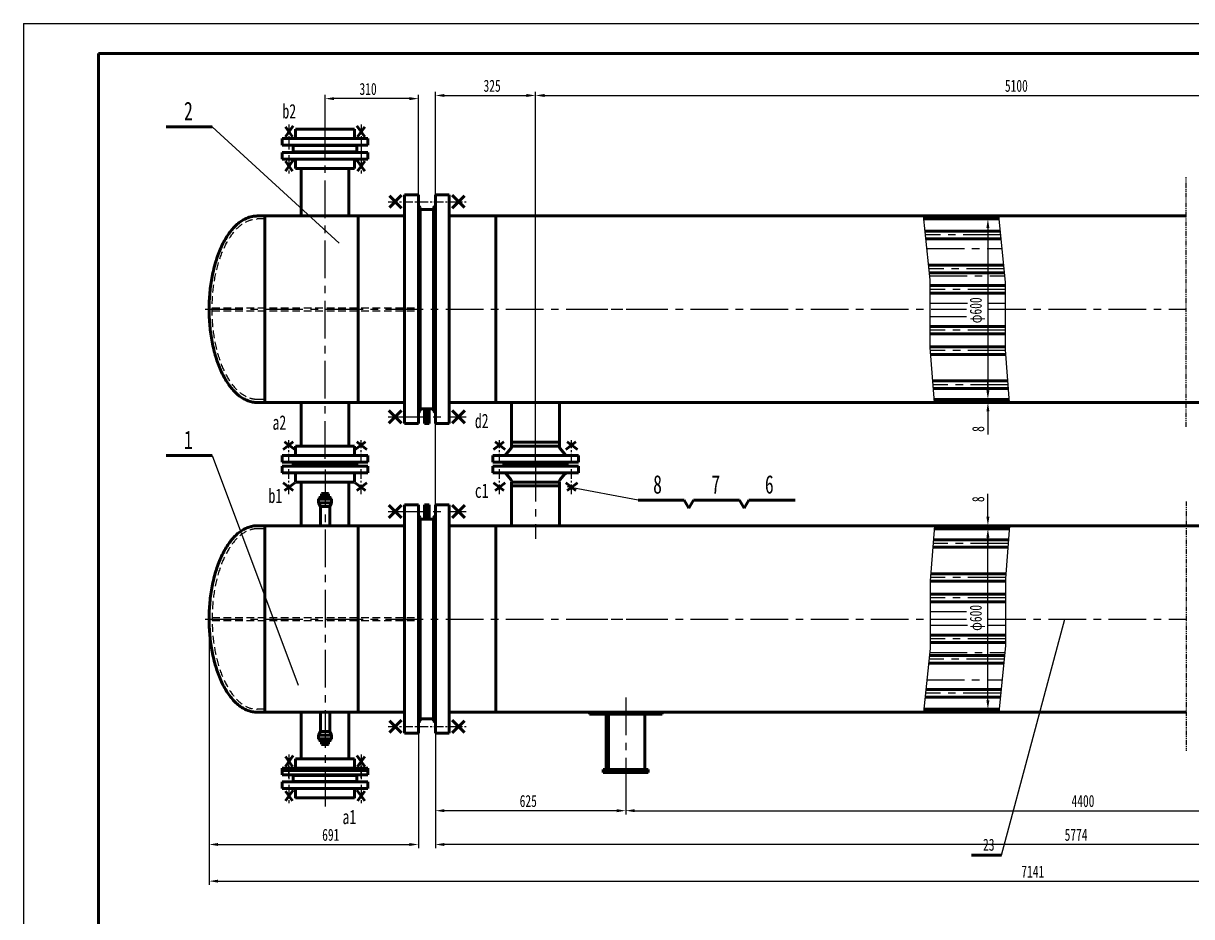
# Model space of a CAD drawing. Header units: millimetres. Extents: x 23903 to 90356, y -5632 to 81432.
# Drawn here: x 39090 to 42975, y 46860 to 49830 of the extents above; entities that cross this region are included whole.
import ezdxf

# ---------------------------------------------------------------- set-up
doc = ezdxf.new("R2010")
doc.units = ezdxf.units.MM
for name, pattern in [('CENTER', [50.8, 31.75, -6.35, 6.35, -6.35]), ('CENTERX2', [4, 2.5, -0.5, 0.5, -0.5]), ('DASHEDX2', [38.1, 25.4, -12.7]), ('PHANTOM2', [31.75, 15.875, -3.175, 3.175, -3.175, 3.175, -3.175])]:
    doc.linetypes.add(name, pattern=pattern)
doc.layers.get('0').update_dxf_attribs({"lineweight": 60})
doc.layers.get('DEFPOINTS').update_dxf_attribs({"color": 6, "linetype": 'PHANTOM2', "lineweight": 25})
for name, color, linetype, lineweight in [('AA', 2, 'DASHEDX2', 25), ('CCX', 3, 'Continuous', 25), ('DD', 4, 'CENTER', 25)]:
    doc.layers.add(name, color=color, linetype=linetype, lineweight=lineweight)
doc.styles.add('HZ', font='SIMFANG.TTF', dxfattribs={"width": 0.7})
doc.styles.add('HZ123', font='SIMFANG.TTF', dxfattribs={"width": 0.7, "height": 2.5})
doc.dimstyles.new('ISO-25$0', dxfattribs={"dimscale": 10, "dimtxt": 4, "dimasz": 3, "dimexe": 1.25, "dimexo": 0, "dimgap": 1.2, "dimtad": 1, "dimdec": 0, "dimtxsty": 'HZ', "dimcen": 0, "dimclrd": 256, "dimclrt": 256, "dimadec": 0, "dimazin": 0, "dimtfac": 1, "dimtdec": 0, "dimtmove": 0, "dimatfit": 2, "dimfxl": 1, "dimlwd": -1, "dimarcsym": 0})

# ---------------------------------------------------------------- blocks, each defined once
blk = doc.blocks.new('*D37')
at = {"layer": 'CCX', "color": 0, "lineweight": -2}
for p, q in [((40460.1, 48229.7), (40460.1, 49602.9)), ((40793.1, 48365.1), (40793.1, 49602.9))]:
    blk.add_line(p, q, dxfattribs=at)
at = {"layer": 'CCX'}
blk.add_line((40490.1, 49590.4), (40763.1, 49590.4), dxfattribs=at)
for points in [[(40490.1, 49595.4), (40490.1, 49585.4), (40460.1, 49590.4)], [(40763.1, 49595.4), (40763.1, 49585.4), (40793.1, 49590.4)]]:
    blk.add_solid(points, dxfattribs=at)
at = {"layer": 'DEFPOINTS', "color": 0}
for p in [(40793.1, 49590.4), (40793.1, 48365.1), (40460.1, 48229.7)]:
    blk.add_point(p, dxfattribs=at)
at = {"layer": 'CCX', "insert": (40648.8, 49622.4), "char_height": 40, "attachment_point": 5, "style": 'HZ'}
blk.add_mtext('325', dxfattribs=at)
blk = doc.blocks.new('*D20')
at = {"layer": 'CCX', "color": 0, "lineweight": -2}
for p, q in [((42128.6, 48149.7), (42310.1, 48149.7)), ((42128.6, 47549.7), (42310.1, 47549.7))]:
    blk.add_line(p, q, dxfattribs=at)
at = {"layer": 'CCX'}
blk.add_line((42297.6, 47579.7), (42297.6, 48119.7), dxfattribs=at)
for points in [[(42292.6, 48119.7), (42302.6, 48119.7), (42297.6, 48149.7)], [(42292.6, 47579.7), (42302.6, 47579.7), (42297.6, 47549.7)]]:
    blk.add_solid(points, dxfattribs=at)
at = {"layer": 'DEFPOINTS', "color": 0}
for p in [(42128.6, 48149.7), (42297.6, 48149.7), (42128.6, 47549.7)]:
    blk.add_point(p, dxfattribs=at)
at = {"layer": 'CCX', "insert": (42262.5, 47853.4), "char_height": 40, "attachment_point": 5, "rotation": 90, "style": 'HZ'}
blk.add_mtext('φ600', dxfattribs=at)
blk = doc.blocks.new('*D21')
at = {"layer": 'CCX'}
for p, q in [((42297.6, 48189.7), (42297.6, 48266.2)), ((42297.6, 48149.7), (42297.6, 48159.7)), ((42297.6, 48119.7), (42297.6, 48089.7))]:
    blk.add_line(p, q, dxfattribs=at)
at = {"layer": 'CCX', "color": 0, "lineweight": -2}
for p, q in [((42200.7, 48159.7), (42310.1, 48159.7)), ((42200.7, 48149.7), (42310.1, 48149.7))]:
    blk.add_line(p, q, dxfattribs=at)
at = {"layer": 'CCX'}
for points in [[(42292.6, 48189.7), (42302.6, 48189.7), (42297.6, 48159.7)], [(42292.6, 48119.7), (42302.6, 48119.7), (42297.6, 48149.7)]]:
    blk.add_solid(points, dxfattribs=at)
at = {"layer": 'DEFPOINTS', "color": 0}
for p in [(42200.7, 48159.7), (42200.7, 48149.7), (42297.6, 48159.7)]:
    blk.add_point(p, dxfattribs=at)
at = {"layer": 'CCX', "insert": (42265.6, 48248), "char_height": 40, "attachment_point": 5, "rotation": 90, "style": 'HZ'}
blk.add_mtext('8', dxfattribs=at)
blk = doc.blocks.new('*D38')
at = {"layer": 'CCX', "color": 0, "lineweight": -2}
for p, q in [((39707.6, 47849.7), (39707.6, 47087.5)), ((40403.6, 47469.7), (40403.6, 47087.5))]:
    blk.add_line(p, q, dxfattribs=at)
at = {"layer": 'CCX'}
blk.add_line((39737.6, 47100), (40373.6, 47100), dxfattribs=at)
for points in [[(39737.6, 47105), (39737.6, 47095), (39707.6, 47100)], [(40373.6, 47105), (40373.6, 47095), (40403.6, 47100)]]:
    blk.add_solid(points, dxfattribs=at)
at = {"layer": 'DEFPOINTS', "color": 0}
for p in [(39707.6, 47849.7), (40403.6, 47469.7), (40403.6, 47100)]:
    blk.add_point(p, dxfattribs=at)
at = {"layer": 'CCX', "insert": (40112.1, 47132), "char_height": 40, "attachment_point": 5, "style": 'HZ'}
blk.add_mtext('691', dxfattribs=at)
blk = doc.blocks.new('*D22')
at = {"layer": 'CCX', "color": 0, "lineweight": -2}
for p, q in [((40460.1, 47469.7), (40460.1, 47199.9)), ((41093.1, 47339.7), (41093.1, 47199.9))]:
    blk.add_line(p, q, dxfattribs=at)
at = {"layer": 'CCX'}
blk.add_line((41063.1, 47212.4), (40490.1, 47212.4), dxfattribs=at)
for points in [[(40490.1, 47217.4), (40490.1, 47207.4), (40460.1, 47212.4)], [(41063.1, 47217.4), (41063.1, 47207.4), (41093.1, 47212.4)]]:
    blk.add_solid(points, dxfattribs=at)
at = {"layer": 'DEFPOINTS', "color": 0}
for p in [(40460.1, 47469.7), (41093.1, 47339.7), (40460.1, 47212.4)]:
    blk.add_point(p, dxfattribs=at)
at = {"layer": 'CCX', "insert": (40769, 47244.4), "char_height": 40, "attachment_point": 5, "style": 'HZ'}
blk.add_mtext('625', dxfattribs=at)
blk = doc.blocks.new('*D39')
at = {"layer": 'CCX', "color": 0, "lineweight": -2}
for p, q in [((41093.1, 47339.7), (41093.1, 47199.9)), ((43993.1, 47349.7), (43993.1, 47199.9))]:
    blk.add_line(p, q, dxfattribs=at)
at = {"layer": 'CCX'}
blk.add_line((41123.1, 47212.4), (43963.1, 47212.4), dxfattribs=at)
for points in [[(41123.1, 47217.4), (41123.1, 47207.4), (41093.1, 47212.4)], [(43963.1, 47217.4), (43963.1, 47207.4), (43993.1, 47212.4)]]:
    blk.add_solid(points, dxfattribs=at)
at = {"layer": 'DEFPOINTS', "color": 0}
for p in [(41093.1, 47339.7), (43993.1, 47349.7), (43993.1, 47212.4)]:
    blk.add_point(p, dxfattribs=at)
at = {"layer": 'CCX', "insert": (42613.8, 47244.4), "char_height": 40, "attachment_point": 5, "style": 'HZ'}
blk.add_mtext('4400', dxfattribs=at)
blk = doc.blocks.new('*D23')
at = {"layer": 'CCX', "color": 0, "lineweight": -2}
for p, q in [((40460.1, 47469.7), (40460.1, 47087.5)), ((44727.6, 47466.7), (44727.6, 47087.5))]:
    blk.add_line(p, q, dxfattribs=at)
at = {"layer": 'CCX'}
blk.add_line((44697.6, 47100), (40490.1, 47100), dxfattribs=at)
for points in [[(40490.1, 47105), (40490.1, 47095), (40460.1, 47100)], [(44697.6, 47105), (44697.6, 47095), (44727.6, 47100)]]:
    blk.add_solid(points, dxfattribs=at)
at = {"layer": 'DEFPOINTS', "color": 0}
for p in [(40460.1, 47469.7), (44727.6, 47466.7), (40460.1, 47100)]:
    blk.add_point(p, dxfattribs=at)
at = {"layer": 'CCX', "insert": (42590.9, 47132), "char_height": 40, "attachment_point": 5, "style": 'HZ'}
blk.add_mtext('5774', dxfattribs=at)
blk = doc.blocks.new('*D24')
at = {"layer": 'CCX', "color": 0, "lineweight": -2}
for p, q in [((39707.6, 47849.7), (39707.6, 46965.6)), ((45286.1, 47849.7), (45286.1, 46965.6))]:
    blk.add_line(p, q, dxfattribs=at)
at = {"layer": 'CCX'}
blk.add_line((39737.6, 46978.1), (45256.1, 46978.1), dxfattribs=at)
for points in [[(39737.6, 46983.1), (39737.6, 46973.1), (39707.6, 46978.1)], [(45256.1, 46983.1), (45256.1, 46973.1), (45286.1, 46978.1)]]:
    blk.add_solid(points, dxfattribs=at)
at = {"layer": 'DEFPOINTS', "color": 0}
for p in [(39707.6, 47849.7), (45286.1, 47849.7), (45286.1, 46978.1)]:
    blk.add_point(p, dxfattribs=at)
at = {"layer": 'CCX', "insert": (42446.9, 47010.1), "char_height": 40, "attachment_point": 5, "style": 'HZ'}
blk.add_mtext('7141', dxfattribs=at)
blk = doc.blocks.new('*D25')
at = {"layer": 'CCX', "color": 0, "lineweight": -2}
for p, q in [((42128.6, 49179.7), (42310.1, 49179.7)), ((42128.6, 48579.7), (42310.1, 48579.7))]:
    blk.add_line(p, q, dxfattribs=at)
at = {"layer": 'CCX'}
blk.add_line((42297.6, 49149.7), (42297.6, 48609.7), dxfattribs=at)
for points in [[(42292.6, 49149.7), (42302.6, 49149.7), (42297.6, 49179.7)], [(42292.6, 48609.7), (42302.6, 48609.7), (42297.6, 48579.7)]]:
    blk.add_solid(points, dxfattribs=at)
at = {"layer": 'DEFPOINTS', "color": 0}
for p in [(42128.6, 49179.7), (42128.6, 48579.7), (42297.6, 48579.7)]:
    blk.add_point(p, dxfattribs=at)
at = {"layer": 'CCX', "insert": (42262.5, 48876.1), "char_height": 40, "attachment_point": 5, "rotation": 90, "style": 'HZ'}
blk.add_mtext('φ600', dxfattribs=at)
blk = doc.blocks.new('*D26')
at = {"layer": 'CCX'}
for p, q in [((42297.6, 48609.7), (42297.6, 48639.7)), ((42297.6, 48579.7), (42297.6, 48569.7)), ((42297.6, 48539.7), (42297.6, 48463.3))]:
    blk.add_line(p, q, dxfattribs=at)
at = {"layer": 'CCX', "color": 0, "lineweight": -2}
for p, q in [((42200.7, 48579.7), (42310.1, 48579.7)), ((42200.7, 48569.7), (42310.1, 48569.7))]:
    blk.add_line(p, q, dxfattribs=at)
at = {"layer": 'CCX'}
for points in [[(42292.6, 48609.7), (42302.6, 48609.7), (42297.6, 48579.7)], [(42292.6, 48539.7), (42302.6, 48539.7), (42297.6, 48569.7)]]:
    blk.add_solid(points, dxfattribs=at)
at = {"layer": 'DEFPOINTS', "color": 0}
for p in [(42200.7, 48579.7), (42200.7, 48569.7), (42297.6, 48569.7)]:
    blk.add_point(p, dxfattribs=at)
at = {"layer": 'CCX', "insert": (42265.6, 48481.5), "char_height": 40, "attachment_point": 5, "rotation": 90, "style": 'HZ'}
blk.add_mtext('8', dxfattribs=at)
blk = doc.blocks.new('*D43')
at = {"layer": 'CCX', "color": 0, "lineweight": -2}
for p, q in [((40093.1, 49400.7), (40093.1, 49592.4)), ((40403.6, 49259.7), (40403.6, 49592.4))]:
    blk.add_line(p, q, dxfattribs=at)
at = {"layer": 'CCX'}
blk.add_line((40373.6, 49579.9), (40123.1, 49579.9), dxfattribs=at)
for points in [[(40123.1, 49584.9), (40123.1, 49574.9), (40093.1, 49579.9)], [(40373.6, 49584.9), (40373.6, 49574.9), (40403.6, 49579.9)]]:
    blk.add_solid(points, dxfattribs=at)
at = {"layer": 'DEFPOINTS', "color": 0}
for p in [(40093.1, 49579.9), (40093.1, 49400.7), (40403.6, 49259.7)]:
    blk.add_point(p, dxfattribs=at)
at = {"layer": 'CCX', "insert": (40236.2, 49611.9), "char_height": 40, "attachment_point": 5, "style": 'HZ'}
blk.add_mtext('310', dxfattribs=at)
blk = doc.blocks.new('*D167')
at = {"layer": 'CCX', "color": 0, "lineweight": -2}
for p, q in [((40793.1, 48613.4), (40793.1, 49602.9)), ((44402.1, 49189.7), (44402.1, 49602.9))]:
    blk.add_line(p, q, dxfattribs=at)
at = {"layer": 'CCX'}
blk.add_line((40823.1, 49590.4), (44372.1, 49590.4), dxfattribs=at)
for points in [[(40823.1, 49595.4), (40823.1, 49585.4), (40793.1, 49590.4)], [(44372.1, 49595.4), (44372.1, 49585.4), (44402.1, 49590.4)]]:
    blk.add_solid(points, dxfattribs=at)
at = {"layer": 'DEFPOINTS', "color": 0}
for p in [(44402.1, 49590.4), (44402.1, 49189.7), (40793.1, 48613.4)]:
    blk.add_point(p, dxfattribs=at)
at = {"layer": 'CCX', "insert": (42392.3, 49622.4), "char_height": 40, "attachment_point": 5, "style": 'HZ'}
blk.add_mtext('5100', dxfattribs=at)

msp = doc.modelspace()

# ---------------------------------------------------------------- linework, layer by layer
for p, q in [((39339.8, 49730.1), (39339.8, 43990.1)), ((39339.8, 49730.1), (47399.8, 49730.1)), ((39564.6, 49486.2), (39718, 49486.2)), ((39961.1, 49486.4), (39985.1, 49453.4)), ((39987.1, 49489.5), (39961.2, 49453.4)), ((39995.2, 49478.7), (40191.1, 49478.7)), ((39995.2, 49447.7), (39995.2, 49478.7)), ((40191.1, 49447.7), (40191.1, 49478.7)), ((40199.1, 49489.5), (40225.1, 49453.4)), ((40225.2, 49486.4), (40201.2, 49453.4)), ((40235.6, 49447.7), (39950.6, 49447.7)), ((39950.6, 49425.7), (39950.6, 49447.7)), ((39950.6, 49425.7), (40235.6, 49425.7)), ((39987.6, 49423.7), (39987.6, 49425.7)), ((39987.6, 49423.7), (40198.6, 49423.7)), ((39987.6, 49423.7), (39987.6, 49400.7)), ((40198.6, 49423.7), (40198.6, 49425.7)), ((40198.6, 49425.7), (40198.6, 49402.7)), ((40235.6, 49425.7), (40235.6, 49447.7)), ((39950.6, 49400.7), (39950.6, 49378.7)), ((39950.6, 49400.7), (40235.6, 49400.7)), ((39987.6, 49402.7), (40198.6, 49402.7)), ((39987.6, 49402.7), (39987.6, 49400.7)), ((40198.6, 49402.7), (40198.6, 49400.7)), ((40235.6, 49400.7), (40235.6, 49378.7)), ((40235.6, 49378.7), (39950.6, 49378.7)), ((39961.1, 49371.6), (39985.1, 49338.7)), ((39987.1, 49374.8), (39961.2, 49338.7)), ((39995.2, 49378.7), (39995.2, 49347.7)), ((39995.2, 49347.7), (40191.1, 49347.7)), ((40013.6, 49347.7), (40013.6, 49189.7)), ((40172.6, 49347.7), (40172.6, 49189.7)), ((40191.1, 49378.7), (40191.1, 49347.7)), ((40199.1, 49374.8), (40225.1, 49338.7)), ((40225.2, 49371.6), (40201.2, 49338.7)), ((40347.8, 49258.5), (40307.1, 49217.8)), ((40347.8, 49216), (40307.1, 49256.7)), ((40403.6, 49259.7), (40357.6, 49259.7)), ((40357.6, 49259.7), (40357.6, 49214.8)), ((40403.6, 49259.7), (40403.6, 49223.7)), ((40460.1, 49259.7), (40460.1, 49223.7)), ((40460.1, 49259.7), (40506.1, 49259.7)), ((40460.6, 48581.2), (40460.6, 49259.7)), ((40506.1, 49259.7), (40506.1, 49214.8)), ((40515.9, 49258.5), (40556.7, 49217.8)), ((40515.9, 49216), (40556.7, 49256.7)), ((40093.1, 49189.7), (39867.6, 49189.7)), ((39892.6, 48884.7), (39892.6, 49189.7)), ((40357.6, 49189.7), (40093.1, 49189.7)), ((40203.6, 49189.7), (40203.6, 48569.7)), ((40357.6, 48544.7), (40357.6, 49214.8)), ((40409.6, 49217.7), (40403.6, 49223.7)), ((40403.6, 48535.7), (40403.6, 49223.7)), ((40409.6, 49217.7), (40409.6, 49211.2)), ((40409.6, 49211.2), (40454.1, 49211.2)), ((40409.6, 48548.2), (40409.6, 49211.2)), ((40409.6, 49211.2), (40409.6, 49155.5)), ((40454.1, 49217.7), (40460.1, 49223.7)), ((40454.1, 49217.7), (40454.1, 49211.2)), ((40454.1, 48548.2), (40454.1, 49211.2)), ((40506.1, 48544.7), (40506.1, 49214.8)), ((40506.1, 49189.7), (42957.1, 49189.7)), ((40660.6, 48569.7), (40660.6, 49189.7)), ((42084.9, 49179.7), (42334.7, 49179.7)), ((42238.8, 49139.3), (42088.9, 49139.3)), ((42238.8, 49114.3), (42091.4, 49114.3)), ((42338.7, 49139.3), (42124.8, 49139.3)), ((42341.2, 49114.3), (42124.8, 49114.3)), ((42238.8, 49026.1), (42100.3, 49026.1)), ((42238.8, 49001.1), (42102.8, 49001.1)), ((42350.1, 49026.1), (42124.8, 49026.1)), ((42352.6, 49001.1), (42124.8, 49001.1)), ((42355.8, 48958.1), (42105.1, 48958.1)), ((42355.8, 48933.1), (42105.1, 48933.1)), ((39892.6, 48569.7), (39892.6, 48884.7)), ((42355.8, 48822.4), (42105.1, 48822.4)), ((42355.8, 48797.4), (42105.1, 48797.4)), ((42238.8, 48754.4), (42105.1, 48754.4)), ((42238.8, 48729.4), (42107, 48729.4)), ((42355.8, 48754.4), (42124.8, 48754.4)), ((42357, 48729.4), (42124.8, 48729.4)), ((40460.1, 48535.7), (40460.1, 48697.6)), ((42363.9, 48641.2), (42113.9, 48641.2)), ((42365.9, 48616.2), (42115.9, 48616.2)), ((42363.9, 48641.2), (42124.8, 48641.2)), ((42365.9, 48616.2), (42124.8, 48616.2)), ((40093.1, 48569.7), (39867.6, 48569.7)), ((40013.6, 48424.7), (40013.6, 48569.7)), ((40357.6, 48569.7), (40093.1, 48569.7)), ((40172.6, 48424.7), (40172.6, 48569.7)), ((40506.1, 48569.7), (40793.1, 48569.7)), ((40713.6, 48472.8), (40713.6, 48569.7)), ((40713.6, 48424.7), (40713.6, 48569.7)), ((40793.1, 48569.7), (44673.6, 48569.7)), ((40872.6, 48472.8), (40872.6, 48569.7)), ((40872.6, 48424.7), (40872.6, 48569.7)), ((42118.8, 48579.7), (42368.8, 48579.7)), ((42118.8, 48579.7), (42124.8, 48579.7)), ((42118.8, 48579.7), (42124.8, 48579.7)), ((40347.8, 48501), (40305.4, 48543.5)), ((40347.8, 48543.5), (40305.4, 48501)), ((40357.6, 48499.7), (40357.6, 48544.7)), ((40409.6, 48541.7), (40403.6, 48535.7)), ((40403.6, 48499.7), (40403.6, 48535.7)), ((40409.6, 48541.7), (40409.6, 48548.2)), ((40409.6, 48548.2), (40454.1, 48548.2)), ((40423.9, 48548.2), (40423.9, 48499.7)), ((40431.9, 48548.2), (40431.9, 48499.7)), ((40439.9, 48548.2), (40439.9, 48499.7)), ((40454.1, 48541.7), (40454.1, 48548.2)), ((40454.1, 48541.7), (40460.1, 48535.7)), ((40460.1, 48499.7), (40460.1, 48535.7)), ((40506.1, 48499.7), (40506.1, 48544.7)), ((40515.9, 48543.5), (40558.4, 48501)), ((40515.9, 48501), (40558.4, 48543.5)), ((40403.6, 48499.7), (40357.6, 48499.7)), ((40423.9, 48499.7), (40439.9, 48499.7)), ((40460.1, 48499.7), (40506.1, 48499.7)), ((39987.5, 48438.9), (39953.8, 48412.8)), ((39958.8, 48438.9), (39992.5, 48412.8)), ((39995.2, 48424.7), (40191.1, 48424.7)), ((39995.2, 48424.7), (39995.2, 48393.7)), ((40191.1, 48424.7), (40191.1, 48393.7)), ((40227.5, 48438.9), (40193.8, 48412.8)), ((40198.8, 48438.9), (40232.5, 48412.8)), ((40687.5, 48438.9), (40653.8, 48412.8)), ((40658.8, 48438.9), (40692.5, 48412.8)), ((40695.2, 48397.3), (40711.3, 48416.3)), ((40713.6, 48438), (40872.6, 48438)), ((40713.6, 48424.7), (40872.6, 48424.7)), ((40891.1, 48397.3), (40875, 48416.3)), ((40927.5, 48438.9), (40893.8, 48412.8)), ((40898.8, 48438.9), (40932.5, 48412.8)), ((39564.6, 48392.9), (39718, 48392.9)), ((39950.6, 48371.7), (39950.6, 48393.7)), ((40235.6, 48393.7), (39950.6, 48393.7)), ((40235.6, 48371.7), (40235.6, 48393.7)), ((40650.6, 48371.7), (40650.6, 48393.7)), ((40935.6, 48393.7), (40650.6, 48393.7)), ((40935.6, 48371.7), (40935.6, 48393.7)), ((39950.6, 48371.7), (40235.6, 48371.7)), ((39950.6, 48357.7), (40235.6, 48357.7)), ((39950.6, 48357.7), (39950.6, 48335.7)), ((40235.6, 48335.7), (39950.6, 48335.7)), ((39987.6, 48369.7), (39987.6, 48371.7)), ((39987.6, 48369.7), (40198.6, 48369.7)), ((39987.6, 48369.7), (39987.6, 48359.7)), ((39987.6, 48359.7), (39987.6, 48357.7)), ((39987.6, 48359.7), (40198.6, 48359.7)), ((39995.2, 48335.7), (39995.2, 48304.7)), ((40191.1, 48335.7), (40191.1, 48304.7)), ((40198.6, 48369.7), (40198.6, 48371.7)), ((40198.6, 48371.7), (40198.6, 48359.7)), ((40198.6, 48359.7), (40198.6, 48357.7)), ((40235.6, 48357.7), (40235.6, 48335.7)), ((40650.6, 48371.7), (40935.6, 48371.7)), ((40650.6, 48357.7), (40935.6, 48357.7)), ((40650.6, 48357.7), (40650.6, 48335.7)), ((40935.6, 48335.7), (40650.6, 48335.7)), ((40687.6, 48369.7), (40687.6, 48371.7)), ((40687.6, 48369.7), (40898.6, 48369.7)), ((40687.6, 48369.7), (40687.6, 48359.7)), ((40687.6, 48359.7), (40687.6, 48357.7)), ((40687.6, 48359.7), (40898.6, 48359.7)), ((40898.6, 48369.7), (40898.6, 48371.7)), ((40898.6, 48369.7), (40898.6, 48357.7)), ((40898.6, 48359.7), (40898.6, 48357.7)), ((40935.6, 48357.7), (40935.6, 48335.7)), ((39987.5, 48276.6), (39953.8, 48302.7)), ((39958.8, 48276.6), (39992.5, 48302.7)), ((39995.2, 48304.7), (40191.1, 48304.7)), ((40013.6, 48304.7), (40013.6, 48159.7)), ((40172.6, 48304.7), (40172.6, 48159.7)), ((40227.5, 48276.6), (40193.8, 48302.7)), ((40198.8, 48276.6), (40232.5, 48302.7)), ((40687.5, 48276.6), (40653.8, 48302.7)), ((40658.8, 48276.6), (40692.5, 48302.7)), ((40695.2, 48332.2), (40711.3, 48313.2)), ((40713.6, 48304.7), (40872.6, 48304.7)), ((40713.6, 48304.7), (40713.6, 48159.7)), ((40872.6, 48304.7), (40872.6, 48159.7)), ((40891.1, 48332.2), (40875, 48313.2)), ((40927.5, 48276.6), (40893.8, 48302.7)), ((40898.8, 48276.6), (40932.5, 48302.7)), ((40076.8, 48250), (40076.8, 48258.6)), ((40076.8, 48258.6), (40093.1, 48258.6)), ((40076.8, 48258.6), (40081.1, 48258.6)), ((40081.1, 48258.6), (40081.1, 48266.3)), ((40084.1, 48267.2), (40102.1, 48267.2)), ((40087.1, 48266.3), (40087.1, 48258.6)), ((40109.4, 48258.6), (40093.1, 48258.6)), ((40099.1, 48266.3), (40099.1, 48258.6)), ((40105.1, 48258.6), (40105.1, 48266.3)), ((40109.4, 48258.6), (40105.1, 48258.6)), ((40109.4, 48250), (40109.4, 48258.6)), ((40713.6, 48292.3), (40872.6, 48292.3)), ((40073.4, 48250), (40071.7, 48248.3)), ((40071.7, 48248.3), (40071.7, 48235.5)), ((40071.7, 48248.3), (40114.6, 48248.3)), ((40077.7, 48224.3), (40071.7, 48235.5)), ((40071.7, 48235.5), (40114.6, 48235.5)), ((40073.4, 48250), (40112.8, 48250)), ((40077.7, 48224.3), (40077.7, 48159.7)), ((40077.7, 48224.3), (40108.6, 48224.3)), ((40108.6, 48224.3), (40114.6, 48235.5)), ((40108.6, 48224.3), (40108.6, 48159.7)), ((40112.8, 48250), (40114.6, 48248.3)), ((40114.6, 48248.3), (40114.6, 48235.5)), ((40347.8, 48228.5), (40305.4, 48186)), ((40347.8, 48186), (40305.4, 48228.5)), ((40357.6, 48229.7), (40357.6, 48184.8)), ((40403.6, 48229.7), (40357.6, 48229.7)), ((40403.6, 48229.7), (40403.6, 48193.7)), ((40423.9, 48229.7), (40439.9, 48229.7)), ((40423.9, 48181.2), (40423.9, 48229.7)), ((40431.9, 48181.2), (40431.9, 48229.7)), ((40439.9, 48181.2), (40439.9, 48229.7)), ((40460.1, 48229.7), (40506.1, 48229.7)), ((40460.1, 48229.7), (40460.1, 48193.7)), ((40506.1, 48229.7), (40506.1, 48184.8)), ((40515.9, 48186), (40558.4, 48228.5)), ((40515.9, 48228.5), (40558.4, 48186)), ((40713.6, 48256.7), (40713.6, 48159.7)), ((40872.6, 48256.7), (40872.6, 48159.7)), ((41134, 48244.6), (41287.5, 48244.6)), ((41287.5, 48244.6), (41302.9, 48217.9)), ((41302.9, 48217.9), (41318.4, 48244.7)), ((41318.4, 48244.7), (41471.9, 48244.7)), ((41471.9, 48244.6), (41487.3, 48217.9)), ((41487.3, 48217.9), (41502.8, 48244.7)), ((41502.8, 48244.7), (41656.2, 48244.7)), ((40357.6, 48184.8), (40357.6, 47514.7)), ((40409.6, 48187.7), (40403.6, 48193.7)), ((40403.6, 48193.7), (40403.6, 47505.7)), ((40409.6, 48187.7), (40409.6, 48181.2)), ((40409.6, 48181.2), (40454.1, 48181.2)), ((40409.6, 48181.2), (40409.6, 47518.2)), ((40454.1, 48187.7), (40460.1, 48193.7)), ((40454.1, 48187.7), (40454.1, 48181.2)), ((40454.1, 48181.2), (40454.1, 47518.2)), ((40460.1, 48193.7), (40460.1, 48031.9)), ((40506.1, 48184.8), (40506.1, 47514.7)), ((40093.1, 48159.7), (39867.6, 48159.7)), ((39892.6, 48159.7), (39892.6, 47844.7)), ((40357.6, 48159.7), (40093.1, 48159.7)), ((40203.6, 48159.7), (40203.6, 47539.7)), ((40460.6, 48148.2), (40460.6, 47469.7)), ((40506.1, 48159.7), (40793.1, 48159.7)), ((40660.6, 47539.7), (40660.6, 48159.7)), ((40793.1, 48159.7), (44673.6, 48159.7)), ((42118.8, 48149.7), (42368.8, 48149.7)), ((42118.8, 48149.7), (42124.8, 48149.7)), ((42118.8, 48149.7), (42124.8, 48149.7)), ((42365.9, 48113.3), (42115.9, 48113.3)), ((42365.9, 48113.3), (42124.8, 48113.3)), ((42363.9, 48088.3), (42113.9, 48088.3)), ((42363.9, 48088.3), (42124.8, 48088.3)), ((42238.8, 48000.1), (42107, 48000.1)), ((42357, 48000.1), (42124.8, 48000.1)), ((42238.8, 47975.1), (42105.1, 47975.1)), ((42355.8, 47975.1), (42124.8, 47975.1)), ((42355.8, 47932.1), (42105.1, 47932.1)), ((42355.8, 47907.1), (42105.1, 47907.1)), ((39892.6, 47844.7), (39892.6, 47539.7)), ((42355.8, 47796.4), (42105.1, 47796.4)), ((42355.8, 47771.4), (42105.1, 47771.4)), ((42238.8, 47728.4), (42102.8, 47728.4)), ((42352.6, 47728.4), (42124.8, 47728.4)), ((42238.8, 47703.4), (42100.3, 47703.4)), ((42350.1, 47703.4), (42124.8, 47703.4)), ((42238.8, 47615.2), (42091.4, 47615.2)), ((42341.2, 47615.2), (42124.8, 47615.2)), ((40409.6, 47518.2), (40409.6, 47574)), ((42238.8, 47590.2), (42088.9, 47590.2)), ((42338.7, 47590.2), (42124.8, 47590.2)), ((40093.1, 47539.7), (39867.6, 47539.7)), ((40013.6, 47384.8), (40013.6, 47539.7)), ((40077.7, 47475.2), (40077.7, 47539.7)), ((40357.6, 47539.7), (40093.1, 47539.7)), ((40108.6, 47475.2), (40108.6, 47539.7)), ((40172.6, 47384.8), (40172.6, 47539.7)), ((40506.1, 47539.7), (42957.1, 47539.7)), ((40972.1, 47539.7), (40972.1, 47533.7)), ((40972.1, 47533.7), (41214.1, 47533.7)), ((41028.1, 47533.7), (41028.1, 47349.7)), ((41036.1, 47533.7), (41036.1, 47349.7)), ((41156.1, 47533.7), (41156.1, 47349.7)), ((41214.1, 47539.7), (41214.1, 47533.7)), ((42084.9, 47549.7), (42334.7, 47549.7)), ((40347.8, 47513.5), (40307.1, 47472.8)), ((40347.8, 47471), (40307.1, 47511.7)), ((40357.6, 47469.7), (40357.6, 47514.7)), ((40409.6, 47511.7), (40403.6, 47505.7)), ((40403.6, 47469.7), (40403.6, 47505.7)), ((40409.6, 47518.2), (40454.1, 47518.2)), ((40409.6, 47511.7), (40409.6, 47518.2)), ((40454.1, 47511.7), (40454.1, 47518.2)), ((40454.1, 47511.7), (40460.1, 47505.7)), ((40460.1, 47469.7), (40460.1, 47505.7)), ((40506.1, 47469.7), (40506.1, 47514.7)), ((40515.9, 47513.5), (40556.7, 47472.8)), ((40515.9, 47471), (40556.7, 47511.7)), ((40077.7, 47475.2), (40071.7, 47464)), ((40071.7, 47464), (40114.6, 47464)), ((40071.7, 47451.2), (40071.7, 47464)), ((40071.7, 47451.2), (40114.6, 47451.2)), ((40073.4, 47449.5), (40071.7, 47451.2)), ((40073.4, 47449.5), (40112.8, 47449.5)), ((40076.8, 47449.5), (40076.8, 47440.9)), ((40076.8, 47440.9), (40081.1, 47440.9)), ((40076.8, 47440.9), (40093.1, 47440.9)), ((40077.7, 47475.2), (40108.6, 47475.2)), ((40081.1, 47440.9), (40081.1, 47433.2)), ((40087.1, 47433.2), (40087.1, 47440.9)), ((40109.4, 47440.9), (40093.1, 47440.9)), ((40099.1, 47433.2), (40099.1, 47440.9)), ((40109.4, 47440.9), (40105.1, 47440.9)), ((40105.1, 47440.9), (40105.1, 47433.2)), ((40108.6, 47475.2), (40114.6, 47464)), ((40109.4, 47449.5), (40109.4, 47440.9)), ((40112.8, 47449.5), (40114.6, 47451.2)), ((40114.6, 47451.2), (40114.6, 47464)), ((40403.6, 47469.7), (40357.6, 47469.7)), ((40460.1, 47469.7), (40506.1, 47469.7)), ((40084.1, 47432.3), (40102.1, 47432.3)), ((39987.1, 47395.6), (39961.1, 47359.5)), ((39961.1, 47392.4), (39985.1, 47359.5)), ((39995.1, 47384.8), (40093.1, 47384.8)), ((39995.1, 47353.8), (39995.1, 47384.8)), ((40093.1, 47384.8), (40191.1, 47384.8)), ((40191.1, 47353.8), (40191.1, 47384.8)), ((40199.1, 47395.6), (40225.1, 47359.5)), ((40225.1, 47392.4), (40201.1, 47359.5)), ((40235.6, 47353.8), (39950.6, 47353.8)), ((39950.6, 47331.8), (39950.6, 47353.8)), ((40235.6, 47353.8), (39950.6, 47353.8)), ((39950.6, 47331.8), (39950.6, 47353.8)), ((40235.6, 47345.7), (39950.6, 47345.7)), ((39950.6, 47331.8), (40235.6, 47331.8)), ((39950.6, 47331.8), (40235.6, 47331.8)), ((39987.6, 47329.8), (39987.6, 47331.8)), ((39987.6, 47329.8), (39987.6, 47331.8)), ((39987.6, 47331.8), (39987.6, 47309.8)), ((39987.6, 47329.8), (40198.6, 47329.8)), ((39987.6, 47329.8), (40198.6, 47329.8)), ((40198.6, 47329.8), (40198.6, 47331.8)), ((40198.6, 47329.8), (40198.6, 47331.8)), ((40198.6, 47331.8), (40198.6, 47309.8)), ((40235.6, 47331.8), (40235.6, 47353.8)), ((40235.6, 47331.8), (40235.6, 47353.8)), ((41018.1, 47349.7), (41018.1, 47339.7)), ((41018.1, 47349.7), (41168.1, 47349.7)), ((41018.1, 47339.7), (41168.1, 47339.7)), ((41168.1, 47349.7), (41168.1, 47339.7)), ((39950.6, 47307.8), (39950.6, 47285.8)), ((39950.6, 47307.8), (40235.6, 47307.8)), ((39950.6, 47307.8), (39950.6, 47285.8)), ((39950.6, 47307.8), (40235.6, 47307.8)), ((40235.6, 47285.8), (39950.6, 47285.8)), ((39987.6, 47309.8), (40198.6, 47309.8)), ((39987.6, 47309.8), (39987.6, 47307.8)), ((39987.6, 47309.8), (40198.6, 47309.8)), ((39987.6, 47309.8), (39987.6, 47307.8)), ((39995.1, 47285.8), (39995.1, 47254.8)), ((40191.1, 47285.8), (40191.1, 47254.8)), ((40198.6, 47309.8), (40198.6, 47307.8)), ((40198.6, 47309.8), (40198.6, 47307.8)), ((40235.6, 47307.8), (40235.6, 47285.8)), ((40235.6, 47307.8), (40235.6, 47285.8)), ((39987.1, 47280.9), (39961.1, 47244.8)), ((39961.1, 47277.7), (39985.1, 47244.8)), ((39995.1, 47284.8), (39995.1, 47253.8)), ((39995.1, 47254.8), (40191.1, 47254.8)), ((40191.1, 47284.8), (40191.1, 47253.8)), ((40199.1, 47280.9), (40225.1, 47244.8)), ((40225.1, 47277.7), (40201.1, 47244.8)), ((42242.7, 47064.9), (42342.7, 47064.9))]:
    msp.add_line(p, q)
for centre, radius, start, end in [((40703.6, 48422.8), 10, 319.7953, 0), ((40882.6, 48422.8), 10, 180, 220.2047), ((40687.5, 48403.7), 10, 270, 319.7953), ((40898.7, 48403.7), 10, 220.2047, 270), ((40687.5, 48325.7), 10, 40.2047, 90), ((40898.7, 48325.7), 10, 90, 139.7953), ((40703.6, 48306.7), 10, 0, 40.2047), ((40882.6, 48306.7), 10, 139.7953, 180), ((40084.1, 48261.6), 5.59, 57.5288, 122.4712), ((40084.1, 48261.6), 5.59, 57.5288, 122.4712), ((40093.1, 48245.7), 21.4, 73.7398, 106.2602), ((40093.1, 48245.7), 21.4, 73.7398, 106.2602), ((40102.1, 48261.6), 5.59, 57.5288, 122.4712), ((40102.1, 48261.6), 5.59, 57.5288, 122.4712), ((40084.1, 47437.9), 5.59, 237.5288, 302.4712), ((40084.1, 47437.9), 5.59, 237.5288, 302.4712), ((40093.1, 47453.7), 21.4, 253.7398, 286.2602), ((40093.1, 47453.7), 21.4, 253.7398, 286.2602), ((40102.1, 47437.9), 5.59, 237.5288, 302.4712), ((40102.1, 47437.9), 5.59, 237.5288, 302.4712)]:
    msp.add_arc(centre, radius, start, end)
for points in [[(39867.6, 48569.7), (39862.5, 48569.7), (39857.3, 48570.2), (39847, 48572.1), (39842, 48573.5), (39832, 48577.2), (39827, 48579.5), (39813.2, 48587.3), (39804.4, 48593.8), (39787.9, 48609.6), (39780.1, 48618.8), (39765, 48640.1), (39757.8, 48652.4), (39744.7, 48679.3), (39738.8, 48693.9), (39728.4, 48724.9), (39723.9, 48741.2), (39716.6, 48775.3), (39713.6, 48792.9), (39709.5, 48829), (39708.2, 48847.4), (39707.4, 48884.3), (39707.8, 48902.8), (39710.3, 48939.5), (39712.4, 48957.6), (39718.2, 48992.8), (39721.9, 49009.8), (39730.8, 49042.5), (39736, 49058), (39747.8, 49087), (39754.3, 49100.5), (39768.7, 49125.1), (39776.5, 49136.1), (39793.1, 49155.4), (39802, 49163.7), (39817.6, 49174.9), (39824.2, 49178.7), (39837.8, 49184.7), (39844.7, 49186.9), (39857, 49189.2), (39862.3, 49189.7), (39867.6, 49189.7)], [(39867.6, 48159.7), (39862.5, 48159.7), (39857.3, 48159.3), (39847, 48157.4), (39842, 48156), (39832, 48152.3), (39827, 48150), (39813.2, 48142.2), (39804.4, 48135.7), (39787.9, 48119.9), (39780.1, 48110.7), (39765, 48089.4), (39757.8, 48077), (39744.7, 48050.2), (39738.8, 48035.6), (39728.4, 48004.6), (39723.9, 47988.3), (39716.6, 47954.2), (39713.6, 47936.6), (39709.5, 47900.5), (39708.2, 47882.1), (39707.4, 47845.2), (39707.8, 47826.7), (39710.3, 47790), (39712.4, 47771.9), (39718.2, 47736.7), (39721.9, 47719.7), (39730.8, 47687), (39736, 47671.5), (39747.8, 47642.5), (39754.3, 47629), (39768.7, 47604.4), (39776.5, 47593.3), (39793.1, 47574.1), (39802, 47565.8), (39817.6, 47554.6), (39824.2, 47550.8), (39837.8, 47544.8), (39844.7, 47542.6), (39857, 47540.2), (39862.3, 47539.7), (39867.6, 47539.7)]]:
    msp.add_open_spline(points, degree=3, knots=[0, 0, 0, 0, 0.091189, 0.091189, 0.182378, 0.182378, 0.273568, 0.273568, 0.444805, 0.444805, 0.616043, 0.616043, 0.79786, 0.79786, 0.979678, 0.979678, 1.161496, 1.161496, 1.343314, 1.343314, 1.525132, 1.525132, 1.70695, 1.70695, 1.888768, 1.888768, 2.070586, 2.070586, 2.252403, 2.252403, 2.434221, 2.434221, 2.616039, 2.616039, 2.797857, 2.797857, 2.922842, 2.922842, 3.047827, 3.047827, 3.141593, 3.141593, 3.141593, 3.141593])
at = {"layer": 'AA'}
for p, q in [((39892.6, 49179.7), (39867.6, 49179.7)), ((39717.7, 48884.7), (40403.6, 48884.7)), ((39717.7, 48874.7), (40403.6, 48874.7)), ((39892.6, 48579.7), (39867.6, 48579.7)), ((39892.6, 48149.7), (39867.6, 48149.7)), ((39717.7, 47854.7), (40403.6, 47854.7)), ((39717.7, 47844.7), (40403.6, 47844.7)), ((39892.6, 47549.7), (39867.6, 47549.7))]:
    msp.add_line(p, q, dxfattribs=at)
at = {"layer": 'AA', "extrusion": (0, 0, -1)}
msp.add_ellipse((39867.6, 48879.7), major_axis=(0, -300), ratio=0.5, start_param=0, end_param=3.141593, dxfattribs=at)
at = {"layer": 'AA'}
msp.add_ellipse((39867.6, 47849.7), major_axis=(0, 300), ratio=0.5, start_param=0, end_param=3.141593, dxfattribs=at)
at = {"layer": 'CCX'}
for p, q in [((39089.8, 49830.1), (47499.8, 49830.1)), ((39089.8, 49830.1), (39089.8, 43890.1)), ((39718, 49486.2), (40140.6, 49099)), ((42105.1, 48977.4), (42083.9, 49189.7)), ((42355.8, 48969.4), (42333.7, 49189.7)), ((42105.1, 48752.7), (42105.1, 48977.4)), ((42355.8, 48744.7), (42355.8, 48969.4)), ((42119.6, 48569.7), (42105.1, 48752.7)), ((42369.6, 48569.7), (42355.8, 48744.7)), ((39718, 48392.9), (40003.4, 47629.6)), ((41134, 48244.6), (40898.2, 48288.9)), ((42119.6, 48159.7), (42105.1, 47976.8)), ((42369.6, 48159.7), (42355.8, 47984.8)), ((42355.8, 47984.8), (42355.8, 47760.1)), ((42105.1, 47976.8), (42105.1, 47752.1)), ((42342.7, 47064.9), (42553.6, 47849.7)), ((42105.1, 47752.1), (42083.9, 47539.7)), ((42355.8, 47760.1), (42333.7, 47539.7))]:
    msp.add_line(p, q, dxfattribs=at)
at = {"layer": 'DD', "lineweight": -3}
for p, q in [((39973.1, 49493.4), (39973.1, 49330.9)), ((40213.1, 49493.4), (40213.1, 49330.9)), ((40213.1, 49411.3), (40213.1, 49356.8)), ((39973.1, 48265.1), (39973.1, 48444.5)), ((40213.1, 48265.1), (40213.1, 48444.5)), ((40673.1, 48265.1), (40673.1, 48444.5)), ((40913.1, 48265.1), (40913.1, 48444.5)), ((39973.1, 47399.5), (39973.1, 47237)), ((39973.1, 47321.2), (39973.1, 47375.8)), ((40213.1, 47399.5), (40213.1, 47237)), ((40213.1, 47321.2), (40213.1, 47375.8))]:
    msp.add_line(p, q, dxfattribs=at)
at = {"layer": 'DD', "linetype": 'CENTERX2', "ltscale": 50}
for p, q in [((40093.1, 48382.7), (40093.1, 49400.7)), ((42340, 49126.7), (42090.2, 49126.7)), ((42094.7, 49081.5), (42344.5, 49081.5)), ((42351.3, 49013.5), (42101.5, 49013.5)), ((42103.8, 48991), (42353.6, 48991)), ((42355.8, 48945.6), (42105.1, 48945.6)), ((39694.7, 48879.7), (41152.6, 48879.7)), ((40908.6, 48879.7), (42225.9, 48879.7)), ((42105.1, 48900.4), (42232.6, 48900.4)), ((42297.6, 48900.4), (42355.8, 48900.4)), ((42299, 48879.7), (42957.1, 48879.7)), ((42105.1, 48855.1), (42226.6, 48855.1)), ((42355.8, 48809.9), (42105.1, 48809.9)), ((42356, 48742), (42106, 48742)), ((40793.1, 48364.4), (40793.1, 48613.4)), ((42364.9, 48628.7), (42114.9, 48628.7)), ((40302.8, 48522.2), (40562.8, 48522.2)), ((40093.1, 48346.8), (40093.1, 47225.8)), ((40793.1, 48365.1), (40793.1, 48116.1)), ((40302.8, 48207.2), (40562.8, 48207.2)), ((42364.9, 48100.7), (42114.9, 48100.7)), ((42356, 47987.5), (42106, 47987.5)), ((42355.8, 47919.6), (42105.1, 47919.6)), ((42105.1, 47874.4), (42226.6, 47874.4)), ((39694.7, 47849.7), (41152.6, 47849.7)), ((40908.6, 47849.7), (42225.9, 47849.7)), ((42299, 47849.7), (42957.1, 47849.7)), ((42105.1, 47829.1), (42232.6, 47829.1)), ((42297.6, 47829.1), (42355.8, 47829.1)), ((42355.8, 47783.9), (42105.1, 47783.9)), ((42351.3, 47716), (42101.5, 47716)), ((42103.8, 47738.5), (42353.6, 47738.5)), ((42094.7, 47648), (42344.5, 47648)), ((42340, 47602.7), (42090.2, 47602.7)), ((41093.1, 47588.5), (41093.1, 47263.9))]:
    msp.add_line(p, q, dxfattribs=at)
at = {"layer": 'DD'}
for p, q in [((40302.8, 49237.2), (40562.8, 49237.2)), ((40302.8, 47492.2), (40562.8, 47492.2))]:
    msp.add_line(p, q, dxfattribs=at)
at = {"layer": 'DEFPOINTS'}
for p, q in [((42957.1, 48488.7), (42957.1, 49318.6)), ((42957.1, 48240.8), (42957.1, 47410.9))]:
    msp.add_line(p, q, dxfattribs=at)

# ---------------------------------------------------------------- texts
at = {"color": 0, "style": 'HZ', "width": 0.7}
for s, height, p in [('2', 61.4, (39624.1, 49508.3)), ('1', 61.4, (39624.1, 48414.9)), ('8', 61.4, (41184.3, 48266.7)), ('7', 61.4, (41377.9, 48266.7)), ('6', 61.4, (41556, 48266.7)), ('23', 40, (42281.4, 47079.3))]:
    msp.add_text(s, height=height, dxfattribs=at).set_placement(p)
at = {"style": 'HZ123', "width": 0.7}
for s, p in [('d2', (40591.3, 48484.3)), ('a2', (39918.4, 48479.1)), ('c1', (40591.3, 48252.5)), ('b1', (39905.1, 48235.4))]:
    msp.add_text(s, height=48, dxfattribs=at).set_placement(p)
at = {"layer": 'CCX', "style": 'HZ123', "width": 0.7}
for s, p in [('b2', (39951.3, 49514)), ('a1', (40151.2, 47167.7))]:
    msp.add_text(s, height=48, dxfattribs=at).set_placement(p)

# ---------------------------------------------------------------- dimensions: what is measured, and where the dimension line sits
at = {"layer": 'CCX'}
for base, p1, p2, text, picture, middle in [((40093.1, 49579.9), (40403.6, 49259.7), (40093.1, 49400.7), '310', '*D43', (40236.2, 49579.9)), ((40793.1, 49590.4), (40460.1, 48229.7), (40793.1, 48365.1), '325', '*D37', (40648.8, 49590.4)), ((44402.1, 49590.4), (40793.1, 48613.4), (44402.1, 49189.7), '5100', '*D167', (42392.3, 49590.4)), ((40403.6, 47100), (39707.6, 47849.7), (40403.6, 47469.7), '691', '*D38', (40112.1, 47100)), ((45286.1, 46978.1), (39707.6, 47849.7), (45286.1, 47849.7), '7141', '*D24', (42446.9, 46978.1)), ((40460.1, 47212.4), (41093.1, 47339.7), (40460.1, 47469.7), '625', '*D22', (40769, 47212.4)), ((40460.1, 47100), (44727.6, 47466.7), (40460.1, 47469.7), '5774', '*D23', (42590.9, 47100)), ((43993.1, 47212.4), (41093.1, 47339.7), (43993.1, 47349.7), '4400', '*D39', (42613.8, 47212.4))]:
    dim = msp.add_linear_dim(base=base, p1=p1, p2=p2, text=text, dimstyle='ISO-25$0', dxfattribs=at)
    dim.commit()
    dim.dimension.update_dxf_attribs({"geometry": picture, "text_midpoint": middle, "dimtype": 160})
for base, p1, p2, angle, text, picture, middle in [((42297.6, 48579.7), (42128.6, 49179.7), (42128.6, 48579.7), 270, 'φ<>', '*D25', (42297.6, 48876.1)), ((42297.6, 48569.7), (42200.7, 48579.7), (42200.7, 48569.7), 270, '8', '*D26', (42297.6, 48481.5)), ((42297.6, 48159.7), (42200.7, 48149.7), (42200.7, 48159.7), 90, '8', '*D21', (42297.6, 48248)), ((42297.6, 48149.7), (42128.6, 47549.7), (42128.6, 48149.7), 90, 'φ<>', '*D20', (42297.6, 47853.4))]:
    dim = msp.add_linear_dim(base=base, p1=p1, p2=p2, angle=angle, text=text, dimstyle='ISO-25$0', dxfattribs=at)
    dim.commit()
    dim.dimension.update_dxf_attribs({"geometry": picture, "text_midpoint": middle, "dimtype": 160})

doc.saveas('drawing.dxf')
